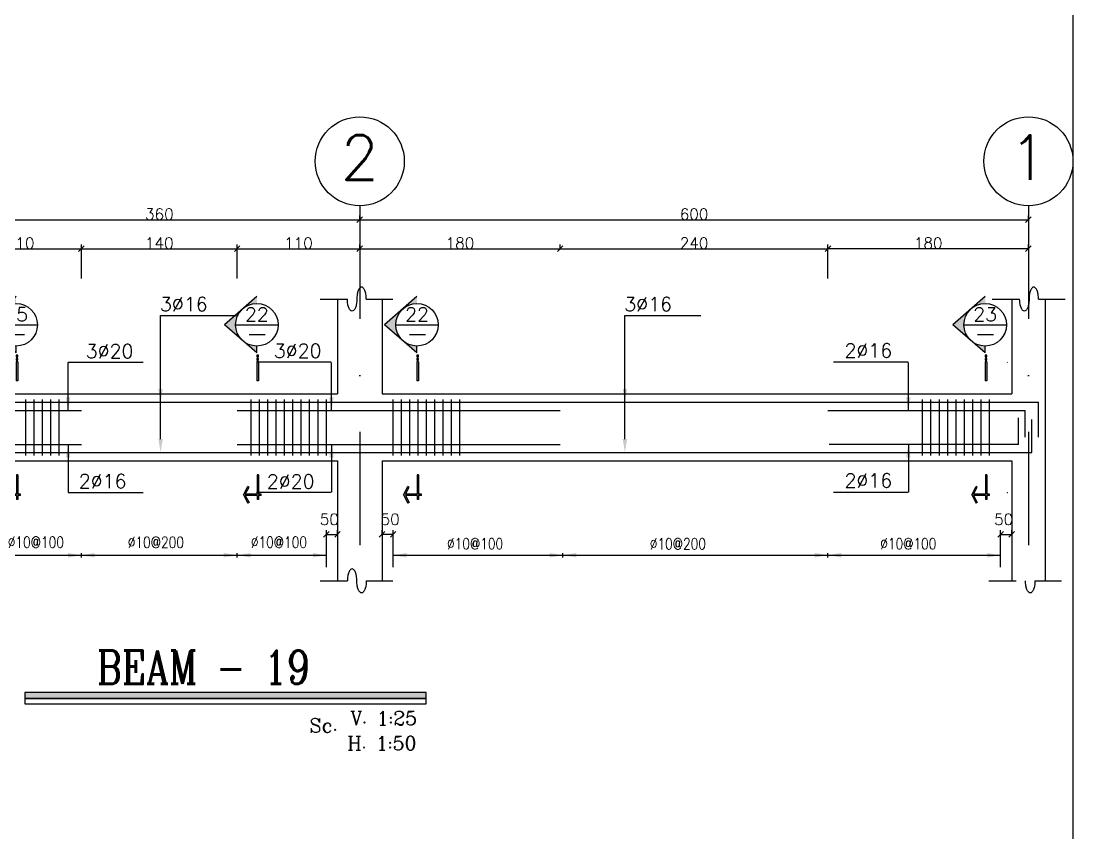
# Model space of a CAD drawing. Header units: millimetres. Extents: x -231 to 30223, y -7037 to 7120.
# Drawn here: x 15683 to 17572, y -3098 to -1638 of the extents above; entities that cross this region are included whole.
import ezdxf
from ezdxf.enums import TextEntityAlignment as Align

# ---------------------------------------------------------------- set-up
doc = ezdxf.new("R2010")
doc.units = ezdxf.units.MM
for name, pattern in [('CENTER', [2, 1.25, -0.25, 0.25, -0.25]), ('DASHDOTX2', [50.8, 25.4, -12.7, 0, -12.7]), ('DASHED', [0.75, 0.5, -0.25])]:
    doc.linetypes.add(name, pattern=pattern)
for name, color, linetype in [('2', 2, 'Continuous'), ('3', 3, 'Continuous'), ('44', 150, 'Continuous'), ('5', 7, 'Continuous'), ('ax', 1, 'DASHDOTX2'), ('AXE', 8, 'CENTER'), ('CADR', 2, 'Continuous'), ('COV', 4, 'Continuous'), ('DIM', 1, 'Continuous'), ('DST', 1, 'Continuous'), ('HAT', 4, 'Continuous'), ('KH', 3, 'Continuous'), ('STT', 6, 'Continuous'), ('TEX', 4, 'Continuous'), ('TX', 2, 'Continuous'), ('TX1', 3, 'Continuous')]:
    doc.layers.add(name, color=color, linetype=linetype)
doc.styles.add('RC2', font='ROMANC.SHX', dxfattribs={"height": 25})
doc.styles.add('RC5', font='ROMANC.SHX', dxfattribs={"height": 50})
doc.styles.add('ROMANS', font='romans.shx')
doc.dimstyles.new('SC25', dxfattribs={"dimscale": 0.1, "dimtxt": 200, "dimasz": 0.5, "dimexe": 75, "dimexo": 0, "dimgap": 0, "dimtad": 1, "dimdec": 0, "dimlfac": 2.5, "dimdsep": 46, "dimtxsty": 'ROMANS', "dimblk": 'TIC', "dimcen": 0, "dimclrd": 44, "dimclre": 13, "dimclrt": 62, "dimadec": 0, "dimazin": 0, "dimtfac": 0.925926, "dimtdec": 0, "dimtix": 1, "dimtmove": 2, "dimatfit": 3, "dimldrblk": 'TIC', "dimfxl": 1, "dimtolj": 1, "dimarcsym": 0})
doc.dimstyles.new('SC50', dxfattribs={"dimscale": 0.1, "dimtxt": 200, "dimasz": 0.5, "dimexe": 75, "dimexo": 0, "dimgap": 0, "dimtad": 1, "dimdec": 0, "dimlfac": 0.5, "dimdsep": 46, "dimtxsty": 'ROMANS', "dimblk": 'TIC', "dimcen": 0, "dimclrd": 44, "dimclre": 1, "dimclrt": 62, "dimadec": 0, "dimazin": 0, "dimtfac": 0.925926, "dimtdec": 0, "dimtix": 1, "dimtmove": 2, "dimatfit": 3, "dimldrblk": 'TIC', "dimfxl": 1, "dimtolj": 1, "dimarcsym": 0})

# ---------------------------------------------------------------- blocks, each defined once
blk = doc.blocks.new('A$C4D2F09EE')
at = {"layer": 'DST'}
for p, q in [((830, 4), (1430, 4)), ((990, 0), (990, 8)), ((1269.8, 0), (1269.8, 8)), ((1269.8, 0), (1269.8, 8)), ((1550, 4), (2641, 4)), ((1855, 0), (1855, 8)), ((1855, 0), (1855, 8)), ((1855, 0), (1855, 8)), ((1855, 0), (1855, 8)), ((2331, 0), (2331, 8))]:
    blk.add_line(p, q, dxfattribs=at)
for points in [[(966, 8), (990, 4), (966, 0)], [(1014, 8), (990, 4), (1014, 0)], [(1245.8, 8), (1269.8, 4), (1245.8, 0)], [(1293.8, 8), (1269.8, 4), (1293.8, 0)], [(1831, 8), (1855, 4), (1831, 0)], [(1831, 8), (1855, 4), (1831, 0)], [(1879, 8), (1855, 4), (1879, 0)], [(1879, 8), (1855, 4), (1879, 0)], [(2307, 8), (2331, 4), (2307, 0)], [(2355, 8), (2331, 4), (2355, 0)]]:
    blk.add_solid(points, dxfattribs=at)
at = {"layer": 'TX1', "style": 'ROMANS', "width": 0.8}
for s, p in [('%%c10@100', (857.8, 17.4)), ('%%c10@200', (1073.4, 17.2)), ('%%c10@100', (1294.4, 17.4)), ('%%c10@100', (1646.7, 14.7)), ('%%c10@200', (2011, 14.6)), ('%%c10@100', (2424.9, 14.7))]:
    blk.add_text(s, height=20, dxfattribs=at).set_placement(p)
blk = doc.blocks.new('TIC')
blk.add_line((-100, -100), (100, 100))
blk = doc.blocks.new('*D770')
at = {"layer": 'DIM', "color": 1, "lineweight": -2, "transparency": 16777216}
for p, q in [((16291.1, -2048.6), (16291.1, -2040.2)), ((16651.1, -2048.6), (16651.1, -2040.2))]:
    blk.add_line(p, q, dxfattribs=at)
at = {"layer": 'DIM', "color": 44, "lineweight": -2, "transparency": 16777216}
blk.add_line((16291.2, -2047.7), (16651.1, -2047.7), dxfattribs=at)
at = {"layer": 'DIM', "color": 44, "lineweight": -2, "transparency": 16777216, "xscale": 0.05, "yscale": 0.05, "zscale": 0.05, "rotation": 180}
blk.add_blockref('TIC', (16291.1, -2047.7), dxfattribs=at)
at = {"layer": 'DIM', "color": 44, "lineweight": -2, "transparency": 16777216, "xscale": 0.05, "yscale": 0.05, "zscale": 0.05}
blk.add_blockref('TIC', (16651.1, -2047.7), dxfattribs=at)
at = {"layer": 'DIM', "color": 62, "transparency": 16777216, "insert": (16471.1, -2037.7), "char_height": 20, "attachment_point": 5, "style": 'ROMANS'}
blk.add_mtext('\\A1;180', dxfattribs=at)
blk = doc.blocks.new('*D623')
at = {"layer": 'DIM', "color": 1, "lineweight": -2, "transparency": 16777216}
for p, q in [((16291.1, -1995.6), (16291.1, -1988.1)), ((17492.1, -1995.6), (17492.1, -1988.1))]:
    blk.add_line(p, q, dxfattribs=at)
at = {"layer": 'DIM', "color": 44, "lineweight": -2, "transparency": 16777216}
blk.add_line((16291.2, -1995.6), (17492.1, -1995.6), dxfattribs=at)
at = {"layer": 'DIM', "color": 44, "lineweight": -2, "transparency": 16777216, "xscale": 0.05, "yscale": 0.05, "zscale": 0.05, "rotation": 180}
blk.add_blockref('TIC', (16291.1, -1995.6), dxfattribs=at)
at = {"layer": 'DIM', "color": 44, "lineweight": -2, "transparency": 16777216, "xscale": 0.05, "yscale": 0.05, "zscale": 0.05}
blk.add_blockref('TIC', (17492.1, -1995.6), dxfattribs=at)
at = {"layer": 'DIM', "color": 62, "transparency": 16777216, "insert": (16891.6, -1985.6), "char_height": 20, "attachment_point": 5, "style": 'ROMANS'}
blk.add_mtext('\\A1;600', dxfattribs=at)
blk = doc.blocks.new('EEE')
at = {"layer": '5'}
h = blk.add_hatch(color=256, dxfattribs=at)
h.paths.add_polyline_path([(-25.1, 28.8), (-58.1, 0), (-25.1, -28.8, -0.454846)])
h.paths.add_polyline_path([(-25.1, -28.8), (0, -50.6), (0, -38.2, -0.181206)])
h.paths.add_polyline_path([(0, 38.2), (0, 50.6), (-25.1, 28.8, -0.181206)])
h = blk.add_hatch(color=256, dxfattribs=at)
h.paths.add_polyline_path([(2.9, -57.6), (2.9, -54.7), (0, -54.7), (0, -57.6)])
h.paths.add_polyline_path([(0, -63.5), (2.9, -63.5), (2.9, -60.5), (0, -60.5)])
h.paths.add_polyline_path([(2.9, -66.4), (0, -66.4), (0, -100.6), (2.9, -100.6)])
blk.add_hatch(color=256, dxfattribs=at).paths.add_polyline_path([(0.4, -306.8), (0.4, -314.3), (2.9, -314.3), (2.9, -306.8), (8, -306.8), (8, -304.3), (2.9, -304.3), (2.9, -270), (0.4, -270), (0.4, -304.3), (-20.7, -304.3), (-14.1, -291.7), (-16.3, -290.5), (-24.2, -305.6), (-16.3, -320.7), (-14.1, -319.5), (-20.7, -306.8)])
at = {"layer": '2'}
for p, q in [((0, 50.6), (-58.1, 0)), ((0, -50.6), (-58.1, 0)), ((-38.2, 0), (38.2, 0)), ((0, -50.6), (0, -38.2)), ((2.9, -66.4), (0, -66.4)), ((0, -66.4), (0, -100.6)), ((2.9, -66.4), (2.9, -100.6)), ((2.9, -100.6), (0, -100.6)), ((2.9, -270), (0.4, -270)), ((-24.2, -305.6), (-16.3, -290.5)), ((-14.1, -291.7), (-16.3, -290.5)), ((-24.2, -305.6), (-16.3, -320.7)), ((-14.1, -319.5), (-16.3, -320.7)), ((2.9, -314.3), (0.4, -314.3)), ((8, -306.8), (8, -304.3))]:
    blk.add_line(p, q, dxfattribs=at)
for points in [[(0, -57.6), (2.9, -57.6), (2.9, -54.7), (0, -54.7)], [(0, -63.5), (2.9, -63.5), (2.9, -60.5), (0, -60.5)]]:
    blk.add_lwpolyline(points, close=True, dxfattribs=at)
for points in [[(0.4, -270), (0.4, -304.3)], [(2.9, -270), (2.9, -304.3)], [(0.4, -304.3), (-20.7, -304.3), (-14.1, -291.7)], [(0.4, -306.8), (-20.7, -306.8), (-14.1, -319.5)], [(0.4, -306.8), (0.4, -314.3)], [(8, -304.3), (2.9, -304.3)], [(8, -306.8), (2.9, -306.8)], [(2.9, -306.8), (2.9, -314.3)]]:
    blk.add_lwpolyline(points, dxfattribs=at)
blk.add_circle((0, 0), 38.2, dxfattribs=at)
at = {"layer": '3'}
blk.add_line((-13.7, -17.7), (15, -17.7), dxfattribs=at)
at = {"layer": 'TX1', "style": 'ROMANS'}
blk.add_attdef('B', text='', height=25, dxfattribs=at).set_placement((0, 18.7), align=Align.MIDDLE_CENTER)
blk = doc.blocks.new('*D633')
at = {"layer": 'DIM', "color": 13, "lineweight": -2, "transparency": 16777216}
for p, q in [((16331.1, -2561.1), (16331.1, -2553.6)), ((16351.1, -2620.4), (16351.1, -2553.6))]:
    blk.add_line(p, q, dxfattribs=at)
at = {"layer": 'DIM', "color": 44, "lineweight": -2, "transparency": 16777216}
blk.add_line((16351.1, -2561.1), (16331.2, -2561.1), dxfattribs=at)
at = {"layer": 'DIM', "color": 44, "lineweight": -2, "transparency": 16777216, "xscale": 0.05, "yscale": 0.05, "zscale": 0.05, "rotation": 180}
blk.add_blockref('TIC', (16331.1, -2561.1), dxfattribs=at)
at = {"layer": 'DIM', "color": 44, "lineweight": -2, "transparency": 16777216, "xscale": 0.05, "yscale": 0.05, "zscale": 0.05}
blk.add_blockref('TIC', (16351.1, -2561.1), dxfattribs=at)
at = {"layer": 'DIM', "color": 62, "transparency": 16777216, "insert": (16345.6, -2534.1), "char_height": 20, "attachment_point": 5, "style": 'ROMANS'}
blk.add_mtext('\\A1;50', dxfattribs=at)
blk = doc.blocks.new('*D634')
at = {"layer": 'DIM', "color": 13, "lineweight": -2, "transparency": 16777216}
for p, q in [((16231.1, -2620.4), (16231.1, -2553.6)), ((16251.1, -2561.1), (16251.1, -2553.6))]:
    blk.add_line(p, q, dxfattribs=at)
at = {"layer": 'DIM', "color": 44, "lineweight": -2, "transparency": 16777216}
blk.add_line((16231.2, -2561.1), (16251.1, -2561.1), dxfattribs=at)
at = {"layer": 'DIM', "color": 44, "lineweight": -2, "transparency": 16777216, "xscale": 0.05, "yscale": 0.05, "zscale": 0.05, "rotation": 180}
blk.add_blockref('TIC', (16231.1, -2561.1), dxfattribs=at)
at = {"layer": 'DIM', "color": 44, "lineweight": -2, "transparency": 16777216, "xscale": 0.05, "yscale": 0.05, "zscale": 0.05}
blk.add_blockref('TIC', (16251.1, -2561.1), dxfattribs=at)
at = {"layer": 'DIM', "color": 62, "transparency": 16777216, "insert": (16236.6, -2534.1), "char_height": 20, "attachment_point": 5, "style": 'ROMANS'}
blk.add_mtext('\\A1;50', dxfattribs=at)
blk = doc.blocks.new('*D635')
at = {"layer": 'DIM', "color": 1, "lineweight": -2, "transparency": 16777216}
for p, q in [((15791.1, -2101.5), (15791.1, -2040.2)), ((16070.9, -2101.5), (16070.9, -2040.2))]:
    blk.add_line(p, q, dxfattribs=at)
at = {"layer": 'DIM', "color": 44, "lineweight": -2, "transparency": 16777216}
blk.add_line((15791.2, -2047.7), (16070.9, -2047.7), dxfattribs=at)
at = {"layer": 'DIM', "color": 44, "lineweight": -2, "transparency": 16777216, "xscale": 0.05, "yscale": 0.05, "zscale": 0.05, "rotation": 180}
blk.add_blockref('TIC', (15791.1, -2047.7), dxfattribs=at)
at = {"layer": 'DIM', "color": 44, "lineweight": -2, "transparency": 16777216, "xscale": 0.05, "yscale": 0.05, "zscale": 0.05}
blk.add_blockref('TIC', (16070.9, -2047.7), dxfattribs=at)
at = {"layer": 'DIM', "color": 62, "transparency": 16777216, "insert": (15931, -2037.7), "char_height": 20, "attachment_point": 5, "style": 'ROMANS'}
blk.add_mtext('\\A1;140', dxfattribs=at)
blk = doc.blocks.new('*D636')
at = {"layer": 'DIM', "color": 1, "lineweight": -2, "transparency": 16777216}
for p, q in [((15571.1, -1995.6), (15571.1, -1988.1)), ((16291.1, -1995.6), (16291.1, -1988.1))]:
    blk.add_line(p, q, dxfattribs=at)
at = {"layer": 'DIM', "color": 44, "lineweight": -2, "transparency": 16777216}
blk.add_line((15571.2, -1995.6), (16291.1, -1995.6), dxfattribs=at)
at = {"layer": 'DIM', "color": 44, "lineweight": -2, "transparency": 16777216, "xscale": 0.05, "yscale": 0.05, "zscale": 0.05, "rotation": 180}
blk.add_blockref('TIC', (15571.1, -1995.6), dxfattribs=at)
at = {"layer": 'DIM', "color": 44, "lineweight": -2, "transparency": 16777216, "xscale": 0.05, "yscale": 0.05, "zscale": 0.05}
blk.add_blockref('TIC', (16291.1, -1995.6), dxfattribs=at)
at = {"layer": 'DIM', "color": 62, "transparency": 16777216, "insert": (15931.1, -1985.6), "char_height": 20, "attachment_point": 5, "style": 'ROMANS'}
blk.add_mtext('\\A1;360', dxfattribs=at)
blk = doc.blocks.new('*D638')
at = {"layer": 'DIM', "color": 1, "lineweight": -2, "transparency": 16777216}
for p, q in [((15571.1, -2047.7), (15571.1, -2040.2)), ((15791.1, -2101.5), (15791.1, -2040.2))]:
    blk.add_line(p, q, dxfattribs=at)
at = {"layer": 'DIM', "color": 44, "lineweight": -2, "transparency": 16777216}
blk.add_line((15571.2, -2047.7), (15791.1, -2047.7), dxfattribs=at)
at = {"layer": 'DIM', "color": 44, "lineweight": -2, "transparency": 16777216, "xscale": 0.05, "yscale": 0.05, "zscale": 0.05, "rotation": 180}
blk.add_blockref('TIC', (15571.1, -2047.7), dxfattribs=at)
at = {"layer": 'DIM', "color": 44, "lineweight": -2, "transparency": 16777216, "xscale": 0.05, "yscale": 0.05, "zscale": 0.05}
blk.add_blockref('TIC', (15791.1, -2047.7), dxfattribs=at)
at = {"layer": 'DIM', "color": 62, "transparency": 16777216, "insert": (15681.1, -2037.7), "char_height": 20, "attachment_point": 5, "style": 'ROMANS'}
blk.add_mtext('\\A1;110', dxfattribs=at)
blk = doc.blocks.new('*D771')
at = {"layer": 'DIM', "color": 1, "lineweight": -2, "transparency": 16777216}
for p, q in [((16070.9, -2101.5), (16070.9, -2040.2)), ((16291.1, -2048.6), (16291.1, -2040.2))]:
    blk.add_line(p, q, dxfattribs=at)
at = {"layer": 'DIM', "color": 44, "lineweight": -2, "transparency": 16777216}
blk.add_line((16071, -2047.7), (16291.1, -2047.7), dxfattribs=at)
at = {"layer": 'DIM', "color": 44, "lineweight": -2, "transparency": 16777216, "xscale": 0.05, "yscale": 0.05, "zscale": 0.05, "rotation": 180}
blk.add_blockref('TIC', (16070.9, -2047.7), dxfattribs=at)
at = {"layer": 'DIM', "color": 44, "lineweight": -2, "transparency": 16777216, "xscale": 0.05, "yscale": 0.05, "zscale": 0.05}
blk.add_blockref('TIC', (16291.1, -2047.7), dxfattribs=at)
at = {"layer": 'DIM', "color": 62, "transparency": 16777216, "insert": (16181, -2037.7), "char_height": 20, "attachment_point": 5, "style": 'ROMANS'}
blk.add_mtext('\\A1;110', dxfattribs=at)
blk = doc.blocks.new('*D657')
at = {"layer": 'DIM', "color": 13, "lineweight": -2, "transparency": 16777216}
for p, q in [((17442.1, -2620.4), (17442.1, -2553.6)), ((17462.1, -2561.1), (17462.1, -2553.6))]:
    blk.add_line(p, q, dxfattribs=at)
at = {"layer": 'DIM', "color": 44, "lineweight": -2, "transparency": 16777216}
blk.add_line((17442.2, -2561.1), (17462.1, -2561.1), dxfattribs=at)
at = {"layer": 'DIM', "color": 44, "lineweight": -2, "transparency": 16777216, "xscale": 0.05, "yscale": 0.05, "zscale": 0.05, "rotation": 180}
blk.add_blockref('TIC', (17442.1, -2561.1), dxfattribs=at)
at = {"layer": 'DIM', "color": 44, "lineweight": -2, "transparency": 16777216, "xscale": 0.05, "yscale": 0.05, "zscale": 0.05}
blk.add_blockref('TIC', (17462.1, -2561.1), dxfattribs=at)
at = {"layer": 'DIM', "color": 62, "transparency": 16777216, "insert": (17447.6, -2534.1), "char_height": 20, "attachment_point": 5, "style": 'ROMANS'}
blk.add_mtext('\\A1;50', dxfattribs=at)
blk = doc.blocks.new('*D658')
at = {"layer": 'DIM', "color": 1, "lineweight": -2, "transparency": 16777216}
for p, q in [((17132.1, -2101.5), (17132.1, -2040.2)), ((17492.1, -2047.7), (17492.1, -2040.2))]:
    blk.add_line(p, q, dxfattribs=at)
at = {"layer": 'DIM', "color": 44, "lineweight": -2, "transparency": 16777216}
blk.add_line((17492.1, -2047.7), (17132.2, -2047.7), dxfattribs=at)
at = {"layer": 'DIM', "color": 44, "lineweight": -2, "transparency": 16777216, "xscale": 0.05, "yscale": 0.05, "zscale": 0.05, "rotation": 180}
blk.add_blockref('TIC', (17132.1, -2047.7), dxfattribs=at)
at = {"layer": 'DIM', "color": 44, "lineweight": -2, "transparency": 16777216, "xscale": 0.05, "yscale": 0.05, "zscale": 0.05}
blk.add_blockref('TIC', (17492.1, -2047.7), dxfattribs=at)
at = {"layer": 'DIM', "color": 62, "transparency": 16777216, "insert": (17312.1, -2037.7), "char_height": 20, "attachment_point": 5, "style": 'ROMANS'}
blk.add_mtext('\\A1;180', dxfattribs=at)
blk = doc.blocks.new('*D659')
at = {"layer": 'DIM', "color": 1, "lineweight": -2, "transparency": 16777216}
for p, q in [((16651.1, -2048.6), (16651.1, -2040.2)), ((17132.1, -2052.9), (17132.1, -2040.2))]:
    blk.add_line(p, q, dxfattribs=at)
at = {"layer": 'DIM', "color": 44, "lineweight": -2, "transparency": 16777216}
blk.add_line((16651.2, -2047.7), (17132.1, -2047.7), dxfattribs=at)
at = {"layer": 'DIM', "color": 44, "lineweight": -2, "transparency": 16777216, "xscale": 0.05, "yscale": 0.05, "zscale": 0.05, "rotation": 180}
blk.add_blockref('TIC', (16651.1, -2047.7), dxfattribs=at)
at = {"layer": 'DIM', "color": 44, "lineweight": -2, "transparency": 16777216, "xscale": 0.05, "yscale": 0.05, "zscale": 0.05}
blk.add_blockref('TIC', (17132.1, -2047.7), dxfattribs=at)
at = {"layer": 'DIM', "color": 62, "transparency": 16777216, "insert": (16891.6, -2037.7), "char_height": 20, "attachment_point": 5, "style": 'ROMANS'}
blk.add_mtext('\\A1;240', dxfattribs=at)

msp = doc.modelspace()

# ---------------------------------------------------------------- linework, layer by layer
at = {"layer": '2'}
for centre in [(16291.117348, -1890.605857), (17492.117347, -1890.605857)]:
    msp.add_circle(centre, 80, dxfattribs=at)
at = {"layer": '3'}
for points in [[(16410.655733, -2845.643259), (15689.296518, -2845.643259), (15689.296518, -2856.304661), (16410.655733, -2856.304661)], [(16410.655733, -2856.304661), (15689.296518, -2856.304661), (15689.296518, -2865.899917), (16410.655733, -2865.899917)]]:
    msp.add_lwpolyline(points, close=True, dxfattribs=at)
msp.add_trace([(15689.296518, -2845.643259), (15689.296518, -2856.304661), (16410.655733, -2845.643259), (16410.655733, -2856.304661)], dxfattribs=at)
at = {"layer": 'ax', "ltscale": 8}
for p, q in [((16291.117348, -1970.605857), (16291.117348, -2664.553803)), ((17492.117347, -1970.605857), (17492.117347, -2664.553803))]:
    msp.add_line(p, q, dxfattribs=at)
at = {"layer": 'CADR'}
msp.add_lwpolyline([(17572.062068, -264.718698), (17572.062068, -6004.718698), (9462.062068, -6004.718698), (9462.062068, -264.718698)], close=True, dxfattribs=at)
at = {"layer": 'COV'}
for p, q in [((16251.117348, -2138.330431), (16251.117348, -2308.811836)), ((16331.117348, -2138.330431), (16331.117348, -2308.811836)), ((17462.117347, -2138.330431), (17462.117347, -2308.811836)), ((17522.117347, -2138.330431), (17522.117347, -2644.738115)), ((15611.117348, -2308.811836), (16251.117348, -2308.811836)), ((16331.117348, -2308.811836), (17462.117347, -2308.811836)), ((15611.117348, -2428.811836), (16251.117348, -2428.811836)), ((16251.117348, -2428.811836), (16251.117348, -2644.738115)), ((16331.117348, -2428.811836), (17462.117347, -2428.811836)), ((16331.117348, -2428.811836), (16331.117348, -2644.738115)), ((17462.117347, -2428.811836), (17462.117347, -2644.738115))]:
    msp.add_line(p, q, dxfattribs=at)
at = {"layer": 'DST'}
for p, q in [((16219.844348, -2138.330431), (16268.944688, -2138.330431)), ((16302.761498, -2138.330431), (16350.803781, -2138.330431)), ((17427.287948, -2138.330431), (17476.388288, -2138.330431)), ((17510.205098, -2138.330431), (17558.247381, -2138.330431)), ((15933.284716, -2323.811836), (15933.284716, -2167.676552)), ((15933.284716, -2167.676552), (16069.856097, -2167.676552)), ((16767.314789, -2323.811836), (16767.314789, -2167.676552)), ((16767.314789, -2167.676552), (16903.886169, -2167.676552)), ((15933.284716, -2389.811836), (15933.284716, -2245.744194)), ((16767.314789, -2389.811836), (16767.314789, -2245.744194)), ((15767.333686, -2338.811836), (15767.333686, -2252.331758)), ((15767.833686, -2251.831758), (15901.961934, -2251.831758)), ((16239.805464, -2251.831758), (16105.677216, -2251.831758)), ((16240.305464, -2338.811836), (16240.305464, -2252.331758)), ((17275.985546, -2251.831758), (17141.857298, -2251.831758)), ((17276.485546, -2338.811836), (17276.485546, -2252.331758)), ((15767.333686, -2398.811836), (15767.333686, -2485.291915)), ((16240.305464, -2398.811836), (16240.305464, -2485.291915)), ((17276.485546, -2398.811836), (17276.485546, -2485.291915)), ((15767.833686, -2485.791915), (15901.961934, -2485.791915)), ((16239.805464, -2485.791915), (16105.677216, -2485.791915)), ((17275.985546, -2485.791915), (17141.857298, -2485.791915)), ((16231.117348, -2602.670699), (16231.117348, -2594.670699)), ((16231.117348, -2602.670699), (16231.117348, -2594.670699)), ((16351.117348, -2602.670699), (16351.117348, -2594.670699)), ((16351.117348, -2602.670699), (16351.117348, -2594.670699)), ((17442.117347, -2602.670699), (17442.117347, -2594.670699)), ((16219.844348, -2644.738115), (16268.944688, -2644.738115)), ((16302.761498, -2644.738115), (16350.803781, -2644.738115)), ((17420.844347, -2644.738115), (17469.944687, -2644.738115)), ((17503.761497, -2644.738115), (17551.80378, -2644.738115))]:
    msp.add_line(p, q, dxfattribs=at)
for points in [[(16302.761498, -2138.330431, 0.0403680359), (16302.051857, -2129.555123, 0.0533262152), (16300.285319, -2123.120522, 0.0964678183), (16297.016054, -2117.984226, 0.2057382443), (16294.307295, -2116.820371, 0.2057382443), (16291.598536, -2117.984226, 0.0964678183), (16288.329271, -2123.120522, 0.0533262152), (16286.562733, -2129.555123, 0.0403680359), (16285.853093, -2138.330431, 0.0403680359)], [(17510.205098, -2138.330431, 0.0403680359), (17509.495458, -2129.555123, 0.0533262152), (17507.728919, -2123.120522, 0.0964678183), (17504.459654, -2117.984226, 0.2057382443), (17501.750895, -2116.820371, 0.2057382443), (17499.042136, -2117.984226, 0.0964678183), (17495.772872, -2123.120522, 0.0533262152), (17494.006333, -2129.555123, 0.0403680359), (17493.296693, -2138.330431, 0.0403680359)], [(16285.853093, -2138.330431, -0.0403680359), (16285.143452, -2147.105738, -0.0533262152), (16283.376914, -2153.540339, -0.0964678183), (16280.107649, -2158.676635, -0.2057382443), (16277.39889, -2159.84049, -0.2057382443), (16274.690131, -2158.676635, -0.0964678183), (16271.420866, -2153.540339, -0.0533262152), (16269.654328, -2147.105738, -0.0403680359), (16268.944688, -2138.330431, -0.0403680359)], [(17493.296693, -2138.330431, -0.0403680359), (17492.587053, -2147.105738, -0.0533262152), (17490.820514, -2153.540339, -0.0964678183), (17487.55125, -2158.676635, -0.2057382443), (17484.842491, -2159.84049, -0.2057382443), (17482.133732, -2158.676635, -0.0964678183), (17478.864467, -2153.540339, -0.0533262152), (17477.097928, -2147.105738, -0.0403680359), (17476.388288, -2138.330431, -0.0403680359)], [(16285.853093, -2644.738115, 0.0403680359), (16285.143452, -2635.962807, 0.0533262152), (16283.376914, -2629.528206, 0.0964678183), (16280.107649, -2624.39191, 0.2057382443), (16277.39889, -2623.228055, 0.2057382443), (16274.690131, -2624.39191, 0.0964678183), (16271.420866, -2629.528206, 0.0533262152), (16269.654328, -2635.962807, 0.0403680359), (16268.944688, -2644.738115, 0.0403680359)], [(16302.761498, -2644.738115, -0.0403680359), (16302.051857, -2653.513422, -0.0533262152), (16300.285319, -2659.948023, -0.0964678183), (16297.016054, -2665.084319, -0.2057382443), (16294.307295, -2666.248174, -0.2057382443), (16291.598536, -2665.084319, -0.0964678183), (16288.329271, -2659.948023, -0.0533262152), (16286.562733, -2653.513422, -0.0403680359), (16285.853093, -2644.738115, -0.0403680359)], [(17503.761497, -2644.738115, -0.0403680359), (17503.051857, -2653.513422, -0.0533262152), (17501.285318, -2659.948023, -0.0964678183), (17498.016053, -2665.084319, -0.2057382443), (17495.307294, -2666.248174, -0.2057382443), (17492.598535, -2665.084319, -0.0964678183), (17489.329271, -2659.948023, -0.0533262152), (17487.562732, -2653.513422, -0.0403680359), (17486.853092, -2644.738115, -0.0403680359)]]:
    msp.add_lwpolyline(points, format="xyb", dxfattribs=at)
for centre, start, end in [((15767.833686, -2252.331758), 90, 180), ((17453.914166, -2252.331758), 0, 90), ((15767.833686, -2485.291915), 180, 270), ((17453.914166, -2485.291915), 270, 0)]:
    msp.add_arc(centre, 0.5, start, end, dxfattribs=at)
for points in [[(15929.284716, -2299.811836), (15933.284716, -2323.811836), (15937.284716, -2299.811836)], [(16763.314789, -2299.811836), (16767.314789, -2323.811836), (16771.314789, -2299.811836)], [(15763.333686, -2314.811836), (15767.333686, -2338.811836), (15771.333686, -2314.811836)], [(16244.305464, -2314.811836), (16240.305464, -2338.811836), (16236.305464, -2314.811836)], [(17280.485546, -2314.811836), (17276.485546, -2338.811836), (17272.485546, -2314.811836)], [(15763.333686, -2422.811836), (15767.333686, -2398.811836), (15771.333686, -2422.811836)], [(15929.284716, -2389.811836), (15933.284716, -2413.811836), (15937.284716, -2389.811836)], [(16244.305464, -2422.811836), (16240.305464, -2398.811836), (16236.305464, -2422.811836)], [(16763.314789, -2389.811836), (16767.314789, -2413.811836), (16771.314789, -2389.811836)], [(17280.485546, -2422.811836), (17276.485546, -2398.811836), (17272.485546, -2422.811836)], [(16207.117348, -2594.670699), (16231.117348, -2598.670699), (16207.117348, -2602.670699)], [(16207.117348, -2594.670699), (16231.117348, -2598.670699), (16207.117348, -2602.670699)], [(16375.117348, -2594.670699), (16351.117348, -2598.670699), (16375.117348, -2602.670699)], [(16375.117348, -2594.670699), (16351.117348, -2598.670699), (16375.117348, -2602.670699)], [(17418.117347, -2594.670699), (17442.117347, -2598.670699), (17418.117347, -2602.670699)]]:
    msp.add_solid(points, dxfattribs=at)
at = {"layer": 'KH'}
for p, q in [((15691.117348, -2419.338655), (15691.117348, -2318.811836)), ((15706.117348, -2419.338655), (15706.117348, -2318.811836)), ((15721.117348, -2419.338655), (15721.117348, -2318.811836)), ((15721.117348, -2419.338655), (15721.117348, -2318.811836)), ((15736.117348, -2419.338655), (15736.117348, -2318.811836)), ((15751.117348, -2419.338655), (15751.117348, -2318.811836)), ((16096.117348, -2419.338655), (16096.117348, -2318.811836)), ((16111.117348, -2419.338655), (16111.117348, -2318.811836)), ((16126.117348, -2419.338655), (16126.117348, -2318.811836)), ((16141.117348, -2419.338655), (16141.117348, -2318.811836)), ((16156.117348, -2419.338655), (16156.117348, -2318.811836)), ((16171.117348, -2419.338655), (16171.117348, -2318.811836)), ((16186.117348, -2419.338655), (16186.117348, -2318.811836)), ((16201.117348, -2419.338655), (16201.117348, -2318.811836)), ((16216.117348, -2419.338655), (16216.117348, -2318.811836)), ((16231.117348, -2419.338655), (16231.117348, -2318.811836)), ((16351.117348, -2419.338655), (16351.117348, -2318.811836)), ((16366.117348, -2419.338655), (16366.117348, -2318.811836)), ((16381.117348, -2419.338655), (16381.117348, -2318.811836)), ((16396.117348, -2419.338655), (16396.117348, -2318.811836)), ((16411.117348, -2419.338655), (16411.117348, -2318.811836)), ((16426.117348, -2419.338655), (16426.117348, -2318.811836)), ((16441.117348, -2419.338655), (16441.117348, -2318.811836)), ((16441.117348, -2419.338655), (16441.117348, -2318.811836)), ((16456.117348, -2419.338655), (16456.117348, -2318.811836)), ((16471.117348, -2419.338655), (16471.117348, -2318.811836)), ((17302.117347, -2419.338655), (17302.117347, -2318.811836)), ((17317.117347, -2419.338655), (17317.117347, -2318.811836)), ((17332.117347, -2419.338655), (17332.117347, -2318.811836)), ((17347.117347, -2419.338655), (17347.117347, -2318.811836)), ((17362.117347, -2419.338655), (17362.117347, -2318.811836)), ((17377.117347, -2419.338655), (17377.117347, -2318.811836)), ((17392.117347, -2419.338655), (17392.117347, -2318.811836)), ((17407.117347, -2419.338655), (17407.117347, -2318.811836)), ((17422.117347, -2419.338655), (17422.117347, -2318.811836))]:
    msp.add_line(p, q, dxfattribs=at)
at = {"layer": 'STT'}
for p, q in [((14703.117348, -2323.811836), (17510.117347, -2323.811836)), ((17510.117347, -2386.621335), (17510.117347, -2323.811836)), ((15331.117348, -2338.811836), (15791.117348, -2338.811836)), ((16070.933121, -2338.811836), (16651.117348, -2338.811836)), ((17132.117347, -2338.811836), (17486.117347, -2338.811836)), ((17486.117347, -2386.621335), (17486.117347, -2338.811836)), ((17474.117347, -2399.338655), (17474.117347, -2351.529157)), ((17498.117347, -2413.811836), (17498.117347, -2354.441433)), ((15331.117348, -2399.338655), (15791.117348, -2399.338655)), ((16070.933121, -2399.338655), (16651.117348, -2399.338655)), ((17474.117347, -2399.338655), (17133.974783, -2399.338655)), ((14715.117348, -2413.811836), (17498.117347, -2413.811836))]:
    msp.add_line(p, q, dxfattribs=at)

# ---------------------------------------------------------------- block references
at = {"layer": 'AXE', "color": 190, "linetype": 'DASHED'}
msp.add_blockref('A$C4D2F09EE', (14801.117297, -2602.67071), dxfattribs=at)
at = {"layer": 'HAT'}
for p, values in [((15673.887463, -2184.408056), {'B': '15'}), ((16106.269948, -2184.408056), {'B': '22'}), ((16393.887463, -2184.408056), {'B': '22'}), ((17414.441356, -2184.408056), {'B': '23'})]:
    msp.add_blockref('EEE', p, dxfattribs=at).add_auto_attribs(values)

# ---------------------------------------------------------------- texts
at = {"layer": '44', "style": 'RC5', "width": 0.8}
msp.add_text('BEAM - 19', height=60, dxfattribs=at).set_placement((15818.670395, -2830.018661))
at = {"layer": 'TEX', "color": 2, "style": 'RC2'}
for s, p in [('V. 1:25', (16274.061685, -2904.021735)), ('Sc. ', (16200.699561, -2917.022125)), ('H. 1:50', (16268.665341, -2948.899648))]:
    msp.add_text(s, height=25, dxfattribs=at).set_placement(p)
at = {"layer": 'TX', "style": 'ROMANS'}
for s, p in [('2', (16291.117348, -1883.733866)), ('1', (17492.117347, -1883.733866))]:
    msp.add_text(s, height=80, dxfattribs=at).set_placement(p, align=Align.MIDDLE)
at = {"layer": 'TX1', "style": 'ROMANS'}
for s, p in [('3%%C16', (15932.187314, -2160.089061)), ('3%%C16', (16766.217386, -2160.089061)), ('3%%C20', (15798.855161, -2244.244267)), ('3%%C20', (16136.698691, -2243.744267)), ('2%%C16', (17161.82797, -2243.044568)), ('2%%C16', (15786.356173, -2478.204424)), ('2%%C20', (16124.199703, -2478.704424)), ('2%%C16', (17161.82797, -2477.004726))]:
    msp.add_text(s, height=25, dxfattribs=at).set_placement(p)

# ---------------------------------------------------------------- dimensions: what is measured, and where the dimension line sits
at = {"layer": 'DIM'}
for base, p1, p2, picture, middle in [((16291.117348, -1995.605857), (15571.117348, -1995.605857), (16291.117348, -1995.605857), '*D636', (15931.117348, -1985.605857)), ((17492.1173472185, -1995.6058569808), (16291.1173478545, -1995.6058569808), (17492.1173472185, -1995.6058569808), '*D623', (16891.6173475365, -1985.6058569808)), ((15791.117348, -2047.683571), (15571.117348, -2047.683571), (15791.117348, -2101.499874), '*D638', (15681.117348, -2037.683571)), ((16070.933121, -2047.683571), (15791.117348, -2101.499874), (16070.933121, -2101.499874), '*D635', (15931.025234, -2037.683571)), ((16291.117348, -2047.683571), (16070.933121, -2101.499874), (16291.117348, -2048.5964), '*D771', (16181.025234, -2037.683571)), ((16651.117348, -2047.683571), (16291.117348, -2048.5964), (16651.117348, -2048.5964), '*D770', (16471.117348, -2037.683571)), ((17132.117347, -2047.683571), (16651.117348, -2048.5964), (17132.117347, -2052.942252), '*D659', (16891.617348, -2037.683571))]:
    dim = msp.add_linear_dim(base=base, p1=p1, p2=p2, dimstyle='SC50', dxfattribs=at)
    dim.commit()
    dim.dimension.update_dxf_attribs({"geometry": picture, "text_midpoint": middle})
dim = msp.add_linear_dim(base=(17132.117347, -2047.683571), p1=(17492.117347, -2047.683571), p2=(17132.117347, -2101.499874), angle=180, dimstyle='SC50', dxfattribs=at)
dim.commit()
dim.dimension.update_dxf_attribs({"geometry": '*D658', "text_midpoint": (17312.117347, -2037.683571)})
for base, p1, p2, picture, middle in [((16251.117348, -2561.06611), (16231.117348, -2620.397406), (16251.117348, -2561.06611), '*D634', (16236.641689, -2534.06611)), ((17462.117347, -2561.06611), (17442.117347, -2620.397406), (17462.117347, -2561.06611), '*D657', (17447.641688, -2534.06611))]:
    dim = msp.add_linear_dim(base=base, p1=p1, p2=p2, angle=180, dimstyle='SC25', dxfattribs=at)
    dim.commit()
    dim.dimension.update_dxf_attribs({"geometry": picture, "text_midpoint": middle, "dimtype": 160})
dim = msp.add_linear_dim(base=(16331.117348, -2561.06611), p1=(16351.117348, -2620.397406), p2=(16331.117348, -2561.06611), dimstyle='SC25', dxfattribs=at)
dim.commit()
dim.dimension.update_dxf_attribs({"geometry": '*D633', "text_midpoint": (16345.593007, -2534.06611), "dimtype": 160})

doc.saveas('drawing.dxf')
